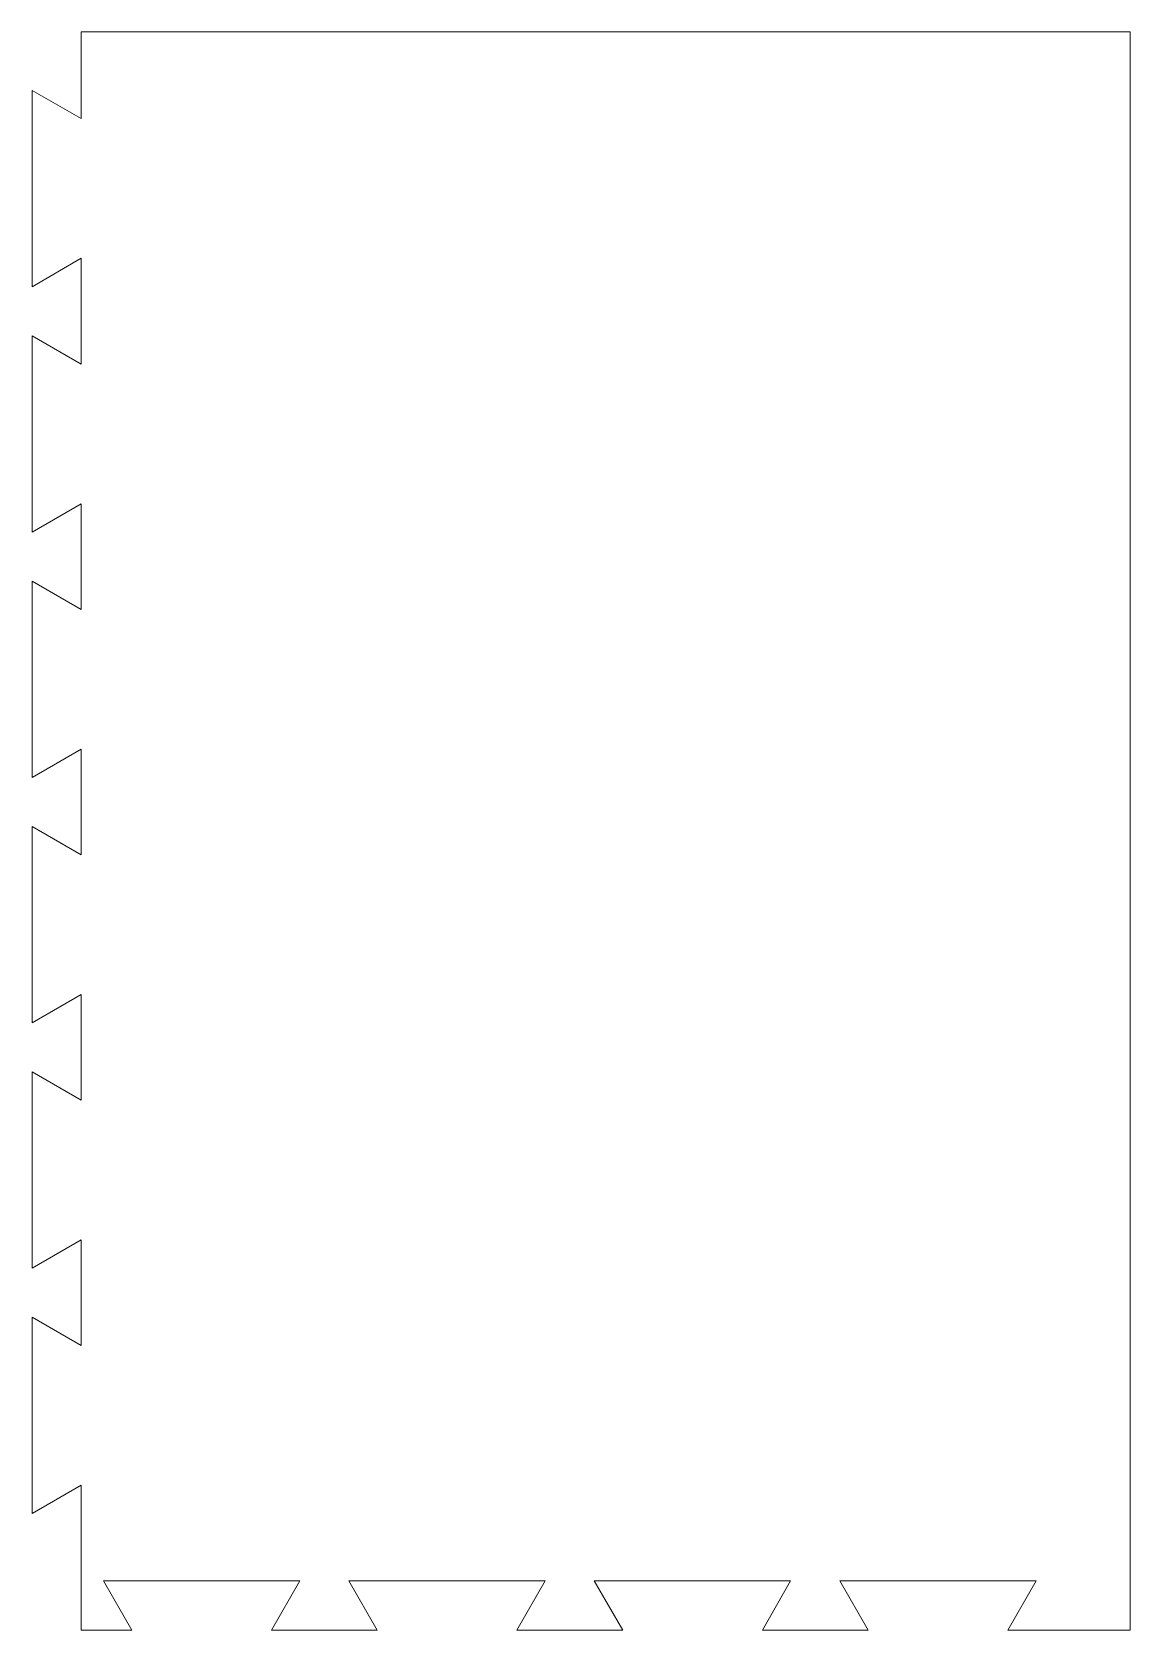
# Model space of a CAD drawing. Header units: inches. Extents: x 10.2 to 21.4, y 16.3 to 32.6.
import ezdxf

# ---------------------------------------------------------------- set-up
doc = ezdxf.new("R2010")
doc.units = ezdxf.units.IN
doc.header["$MEASUREMENT"] = 0

msp = doc.modelspace()

# ---------------------------------------------------------------- linework, layer by layer
at = {"color": 7, "linetype": 'Continuous', "lineweight": 15}
for p, q in [((10.688, 31.679), (10.688, 32.562)), ((21.375, 32.562), (10.688, 32.562)), ((21.375, 16.281), (21.375, 32.562)), ((10.188, 29.967), (10.188, 31.967)), ((10.188, 31.967), (10.688, 31.679)), ((10.688, 30.256), (10.188, 29.967)), ((10.688, 29.179), (10.688, 30.256)), ((10.188, 27.467), (10.188, 29.467)), ((10.188, 29.467), (10.688, 29.179)), ((10.688, 27.756), (10.188, 27.467)), ((10.688, 26.679), (10.688, 27.756)), ((10.188, 24.967), (10.188, 26.967)), ((10.188, 26.967), (10.688, 26.679)), ((10.688, 25.256), (10.188, 24.967)), ((10.688, 24.179), (10.688, 25.256)), ((10.188, 22.467), (10.188, 24.467)), ((10.188, 24.467), (10.688, 24.179)), ((10.688, 22.756), (10.188, 22.467)), ((10.688, 21.679), (10.688, 22.756)), ((10.188, 19.967), (10.188, 21.967)), ((10.188, 21.967), (10.688, 21.679)), ((10.688, 20.256), (10.188, 19.967)), ((10.688, 19.179), (10.688, 20.256)), ((10.188, 17.467), (10.188, 19.467)), ((10.188, 19.467), (10.688, 19.179)), ((10.688, 17.756), (10.188, 17.467)), ((10.688, 16.281), (10.688, 17.756)), ((12.917, 16.781), (10.917, 16.781)), ((10.917, 16.781), (11.206, 16.281)), ((12.629, 16.281), (12.917, 16.781)), ((15.417, 16.781), (13.417, 16.781)), ((13.417, 16.781), (13.706, 16.281)), ((15.129, 16.281), (15.417, 16.781)), ((17.917, 16.781), (15.917, 16.781)), ((15.917, 16.781), (16.206, 16.281)), ((17.629, 16.281), (17.917, 16.781)), ((20.417, 16.781), (18.417, 16.781)), ((18.417, 16.781), (18.706, 16.281)), ((20.129, 16.281), (20.417, 16.781)), ((11.206, 16.281), (10.688, 16.281)), ((13.706, 16.281), (12.629, 16.281)), ((16.206, 16.281), (15.129, 16.281)), ((18.706, 16.281), (17.629, 16.281)), ((21.375, 16.281), (20.129, 16.281))]:
    msp.add_line(p, q, dxfattribs=at)

doc.saveas('drawing.dxf')
